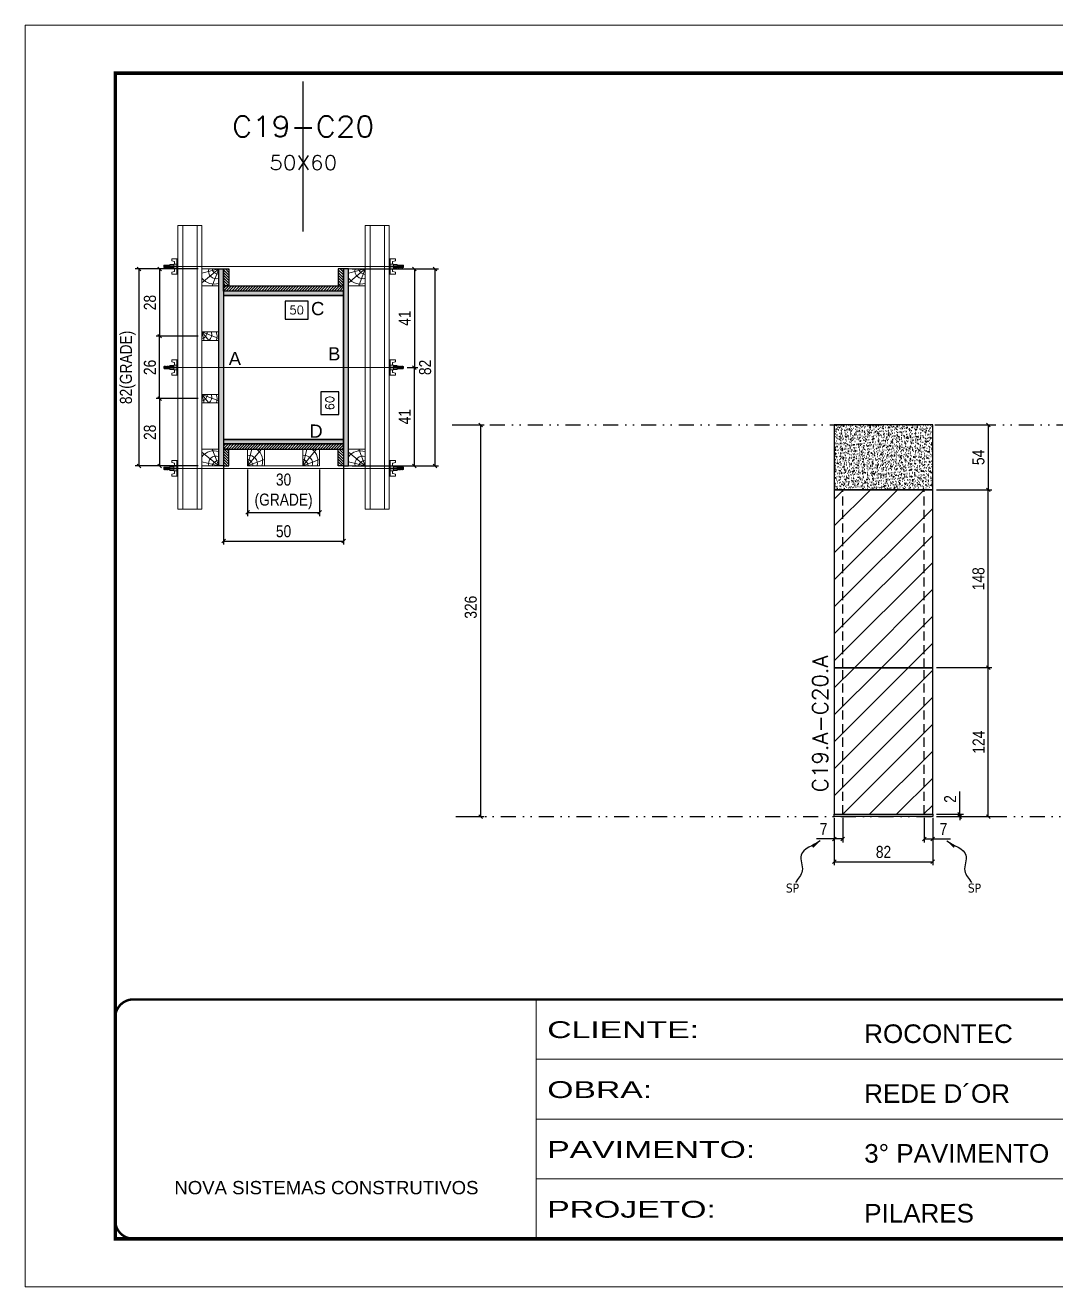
# Model space of a CAD drawing. Extents: x 2949 to 9203, y -16089 to 12527.
# Drawn here: x 2949 to 3807, y -1158 to -108 of the extents above; entities that cross this region are included whole.
import ezdxf
from ezdxf.enums import TextEntityAlignment as Align

# ---------------------------------------------------------------- set-up
doc = ezdxf.new("R2010")
doc.units = 0
for name, pattern in [('CONTINUO', [0]), ('DASHED', [0.75, 0.5, -0.25]), ('DIVIDE2', [0.625, 0.25, -0.125, 0, -0.125, 0, -0.125]), ('HIDDEN', [0.375, 0.25, -0.125])]:
    doc.linetypes.add(name, pattern=pattern)
for name, color, linetype in [('CHAPA', 1, 'Continuous'), ('COTA', 241, 'Continuous'), ('cotas', 4, 'Continuous'), ('MEIO_PONT', 93, 'Continuous'), ('Nível', 160, 'Continuous'), ('Painéis', 200, 'Continuous'), ('SARRAFO', 251, 'Continuous'), ('Sarrafo de Pressão', 42, 'HIDDEN'), ('texto', 7, 'Continuous'), ('Texto de Titulo', 7, 'Continuous'), ('Texto Qtd Sarr', 242, 'Continuous'), ('TEXTO_GERAL', 7, 'Continuous')]:
    doc.layers.add(name, color=color, linetype=linetype)
for name, color, linetype, lineweight in [('Folhas', 255, 'Continuous', 9), ('Hachura', 251, 'Continuous', 9), ('Madeira', 126, 'Continuous', 18), ('Perfil Metálico', 224, 'Continuous', 18), ('SARRAFO DE PRESSAO', 251, 'DASHED', 9), ('Texto Seção', 7, 'Continuous', 15)]:
    doc.layers.add(name, color=color, linetype=linetype, lineweight=lineweight)
doc.styles.add('ARIAL', font='arial.ttf')
doc.styles.add('COTA TECNICA', font='techl___.ttf', dxfattribs={"height": 10})
doc.styles.add('COTA TECNICA 2X', font='techl___.ttf', dxfattribs={"height": 10})
doc.styles.add('COTA TECNICA-50', font='techl___.ttf', dxfattribs={"height": 10})
doc.styles.add('REGUA-120', font='ROMANS.shx', dxfattribs={"height": 15})
doc.styles.add('ROMANS', font='romans.shx')
doc.styles.get("Standard").update_dxf_attribs({"font": 'arial.ttf'})
doc.styles.add('Tecnologia', font='')
doc.styles.get('Tecnologia').set_extended_font_data('Forgotten Futurist')
doc.dimstyles.new('COTA PAINEL-50', dxfattribs={"dimtxt": 10, "dimasz": 3, "dimexe": 3, "dimexo": 3, "dimgap": 3, "dimtad": 1, "dimdec": 1, "dimzin": 12, "dimdsep": 46, "dimtxsty": 'COTA TECNICA-50', "dimblk1": 'OBLIQUE', "dimblk2": 'OBLIQUE', "dimsah": 1, "dimcen": 0.9, "dimclrd": 4, "dimclre": 4, "dimclrt": 240, "dimadec": 1, "dimazin": 3, "dimtfac": 1, "dimtdec": 1, "dimtmove": 0, "dimatfit": 3, "dimfxl": 1, "dimtolj": 1, "dimtzin": 12, "dimarcsym": 0})
doc.dimstyles.new('PAINEL', dxfattribs={"dimtxt": 10, "dimasz": 3, "dimexe": 3, "dimexo": 3, "dimgap": 3, "dimtad": 1, "dimdec": 1, "dimzin": 12, "dimdsep": 46, "dimtxsty": 'COTA TECNICA', "dimblk1": 'OBLIQUE', "dimblk2": 'OBLIQUE', "dimsah": 1, "dimcen": 0.9, "dimclrd": 4, "dimclre": 4, "dimclrt": 240, "dimadec": 1, "dimazin": 3, "dimtfac": 1, "dimtdec": 1, "dimtmove": 0, "dimatfit": 3, "dimfxl": 1, "dimtolj": 1, "dimtzin": 12, "dimarcsym": 0})
doc.dimstyles.new('SECAO PILAR', dxfattribs={"dimtxt": 10, "dimasz": 3, "dimexe": 3, "dimexo": 3, "dimgap": 3, "dimtad": 1, "dimdec": 1, "dimlfac": 0.5, "dimzin": 12, "dimdsep": 46, "dimtxsty": 'COTA TECNICA 2X', "dimblk1": 'OBLIQUE', "dimblk2": 'OBLIQUE', "dimsah": 1, "dimcen": 0.9, "dimclrd": 256, "dimclre": 256, "dimclrt": 256, "dimadec": 1, "dimazin": 3, "dimtfac": 1, "dimtdec": 1, "dimtmove": 0, "dimatfit": 3, "dimfxl": 1, "dimtolj": 1, "dimtzin": 12, "dimarcsym": 0})
doc.dimstyles.new('SECÇÃO 2', dxfattribs={"dimtxt": 7, "dimasz": 6, "dimexe": 0.18, "dimexo": 2, "dimgap": -4, "dimtad": 3, "dimdec": 1, "dimlfac": 0.5, "dimzin": 12, "dimdsep": 46, "dimtxsty": 'ROMANS', "dimblk": 'ARCHTICK', "dimcen": 0.09, "dimse1": 1, "dimse2": 1, "dimsd1": 1, "dimsd2": 1, "dimclrd": 180, "dimclre": 5, "dimclrt": 1, "dimadec": 0, "dimazin": 3, "dimtfac": 1, "dimtdec": 1, "dimtofl": 0, "dimtmove": 0, "dimatfit": 3, "dimldrblk": 'ARCHTICK', "dimfxl": 1, "dimtolj": 1, "dimtzin": 0, "dimarcsym": 0})
doc.dimstyles.get("Standard").update_dxf_attribs({"dimtxt": 0.18, "dimasz": 0.18, "dimexe": 0.18, "dimexo": 0.0625, "dimgap": 0.09, "dimtad": 0, "dimtih": 1, "dimtoh": 1, "dimdec": 4, "dimzin": 0, "dimdsep": 46, "dimtxsty": 'Standard', "dimcen": 0.09, "dimadec": 0, "dimazin": 0, "dimtfac": 1, "dimtdec": 4, "dimtofl": 0, "dimtmove": 0, "dimatfit": 3, "dimfxl": 1, "dimtolj": 1, "dimtzin": 0, "dimarcsym": 0})
pattern_1 = [(45, (71.937, 3445.725), (-11.22532, 11.22532), [])]

# ---------------------------------------------------------------- blocks, each defined once
blk = doc.blocks.new('9999999999')
at = {"color": 30, "linetype": 'CONTINUO'}
for p, q in [((98564.6, 34230.2), (98564.6, 34429.4)), ((98564.6, 34379.6), (99584, 34379.6)), ((98564.6, 34329.8), (99488, 34329.8)), ((98564.6, 34280), (99488, 34280))]:
    blk.add_line(p, q, dxfattribs=at)
at = {"color": 30, "linetype": 'CONTINUO', "const_width": 2}
blk.add_lwpolyline([(99584, 34230.2), (99584, 34414.4, 0.414214), (99569, 34429.4), (98229, 34429.4, 0.414214), (98214, 34414.4), (98214, 34245.2, 0.414214), (98229, 34230.2), (99584, 34230.2)], format="xyb", dxfattribs=at)
at = {"layer": 'Folhas'}
blk.add_lwpolyline([(98139, 34190.2), (99624, 34190.2), (99624, 35240.2), (98139, 35240.2)], close=True, dxfattribs=at)
at = {"layer": 'Folhas', "color": 30, "const_width": 3}
blk.add_lwpolyline([(98214, 34230.2), (99584, 34230.2), (99584, 35200.2), (98214, 35200.2)], close=True, dxfattribs=at)
at = {"color": 7, "linetype": 'Continuous', "ltscale": 5, "style": 'ARIAL'}
for s, height, p in [('ROCONTEC', 15.48, (98837.7, 34393.1)), ('REDE D´OR', 15.48, (98837.7, 34343.3)), ('3° PAVIMENTO', 15.483, (98837.7, 34293.5)), ('NOVA SISTEMAS CONSTRUTIVOS', 11.059, (98263.2, 34267.2)), ('PILARES', 15.48, (98837.7, 34243.7))]:
    blk.add_text(s, height=height, dxfattribs=at).set_placement(p)
at = {"layer": 'Folhas', "color": 7, "style": 'Tecnologia', "width": 1.5}
for s, p in [('CLIENTE:', (98573.7, 34397.2)), ('OBRA:', (98573.7, 34347.3)), ('PAVIMENTO:', (98573.7, 34297.5)), ('PROJETO:', (98573.7, 34247.7))]:
    blk.add_text(s, height=14, dxfattribs=at).set_placement(p)
blk = doc.blocks.new('*D2704')
at = {"layer": 'COTA', "color": 180, "lineweight": -2, "transparency": 16777216}
for p, q in [((3210.2, -412.6), (3195.2, -412.6)), ((3195.2, -412.6), (3195.2, -431.6)), ((3210.2, -431.6), (3210.2, -412.6)), ((3195.2, -431.6), (3210.2, -431.6))]:
    blk.add_line(p, q, dxfattribs=at)
at = {"layer": 'Defpoints', "color": 0, "transparency": 16777216}
for p in [(3114.2, -332.4), (3114.2, -452.4), (3214.2, -452.4)]:
    blk.add_point(p, dxfattribs=at)
at = {"layer": 'COTA', "color": 1, "transparency": 16777216, "insert": (3202.7, -422.1), "char_height": 7, "attachment_point": 5, "rotation": 90, "style": 'ROMANS'}
blk.add_mtext('\\A1;60', dxfattribs=at)
blk = doc.blocks.new('_ArchTick')
at = {"color": 0, "linetype": 'ByBlock', "const_width": 0.15}
blk.add_lwpolyline([(-0.5, -0.5), (0.5, 0.5)], dxfattribs=at)
blk = doc.blocks.new('_Oblique')
at = {"color": 0, "linetype": 'ByBlock', "lineweight": -2}
blk.add_line((-0.5, -0.5), (0.5, 0.5), dxfattribs=at)
blk = doc.blocks.new('*D2705')
at = {"layer": 'COTA', "lineweight": -2, "transparency": 16777216}
for p, q in [((3221.2, -310.4), (3293.2, -310.4)), ((3290.2, -310.4), (3290.2, -474.4)), ((3221.2, -474.4), (3293.2, -474.4))]:
    blk.add_line(p, q, dxfattribs=at)
at = {"layer": 'Defpoints', "color": 0, "transparency": 16777216}
for p in [(3218.2, -310.4), (3218.2, -474.4), (3290.2, -474.4)]:
    blk.add_point(p, dxfattribs=at)
at = {"layer": 'COTA', "lineweight": -2, "transparency": 16777216, "xscale": 3, "yscale": 3, "zscale": 3}
for p, rotation in [((3290.2, -310.4), 90), ((3290.2, -474.4), 270)]:
    blk.add_blockref('_Oblique', p, dxfattribs=dict(at, rotation=rotation))
at = {"layer": 'COTA', "transparency": 16777216, "insert": (3282.1, -392.4), "char_height": 10, "attachment_point": 5, "rotation": 90, "style": 'COTA TECNICA 2X'}
blk.add_mtext('\\A1;82', dxfattribs=at)
blk = doc.blocks.new('*D2706')
at = {"layer": 'COTA', "lineweight": -2, "transparency": 16777216}
for p, q in [((3255.2, -310.4), (3276.1, -310.4)), ((3273.1, -310.4), (3273.1, -392.5)), ((3267, -392.5), (3276.1, -392.5))]:
    blk.add_line(p, q, dxfattribs=at)
at = {"layer": 'Defpoints', "color": 0, "transparency": 16777216}
for p in [(3252.2, -310.4), (3264, -392.5), (3273.1, -392.5)]:
    blk.add_point(p, dxfattribs=at)
at = {"layer": 'COTA', "lineweight": -2, "transparency": 16777216, "xscale": 3, "yscale": 3, "zscale": 3}
for p, rotation in [((3273.1, -310.4), 90), ((3273.1, -392.5), 270)]:
    blk.add_blockref('_Oblique', p, dxfattribs=dict(at, rotation=rotation))
at = {"layer": 'COTA', "transparency": 16777216, "insert": (3265, -351.4), "char_height": 10, "attachment_point": 5, "rotation": 90, "style": 'COTA TECNICA 2X'}
blk.add_mtext('\\A1;41', dxfattribs=at)
blk = doc.blocks.new('*D2707')
at = {"layer": 'COTA', "lineweight": -2, "transparency": 16777216}
for p, q in [((3267, -392.5), (3276.1, -392.5)), ((3273.1, -474.4), (3273.1, -392.5)), ((3255.2, -474.4), (3276.1, -474.4))]:
    blk.add_line(p, q, dxfattribs=at)
at = {"layer": 'Defpoints', "color": 0, "transparency": 16777216}
for p in [(3264, -392.5), (3273.1, -392.5), (3252.2, -474.4)]:
    blk.add_point(p, dxfattribs=at)
at = {"layer": 'COTA', "lineweight": -2, "transparency": 16777216, "xscale": 3, "yscale": 3, "zscale": 3}
for p, rotation in [((3273.1, -392.5), 90), ((3273.1, -474.4), 270)]:
    blk.add_blockref('_Oblique', p, dxfattribs=dict(at, rotation=rotation))
at = {"layer": 'COTA', "transparency": 16777216, "insert": (3265, -433.4), "char_height": 10, "attachment_point": 5, "rotation": 90, "style": 'COTA TECNICA 2X'}
blk.add_mtext('\\A1;41', dxfattribs=at)
blk = doc.blocks.new('*D2708')
at = {"layer": 'COTA', "color": 180, "lineweight": -2, "transparency": 16777216}
for p, q in [((3184.8, -337.2), (3165.5, -337.2)), ((3165.5, -337.2), (3165.5, -352.2)), ((3184.8, -352.2), (3184.8, -337.2)), ((3165.5, -352.2), (3184.8, -352.2))]:
    blk.add_line(p, q, dxfattribs=at)
at = {"layer": 'Defpoints', "color": 0, "transparency": 16777216}
for p in [(3114.2, -332.4), (3214.2, -332.4), (3214.2, -356.2)]:
    blk.add_point(p, dxfattribs=at)
at = {"layer": 'COTA', "color": 1, "transparency": 16777216, "insert": (3175.1, -344.7), "char_height": 7, "attachment_point": 5, "style": 'ROMANS'}
blk.add_mtext('\\A1;50', dxfattribs=at)
blk = doc.blocks.new('titulo1')
at = {"layer": 'Defpoints', "color": 252, "linetype": 'HIDDEN', "ltscale": 2}
blk.add_line((0, 0), (0, 125), dxfattribs=at)
at = {"layer": 'Defpoints', "style": 'ROMANS', "oblique": 15}
blk.add_attdef('FOLHA', text='', height=10, dxfattribs=at).set_placement((0, 15.6), align=Align.MIDDLE_CENTER)
at = {"layer": 'Texto Qtd Sarr', "color": 3, "style": 'ROMANS', "oblique": 15}
for tag, height, p in [('TITULO', 17, (0, 71.4)), ('SEÇÃO', 12, (0, 41.5))]:
    blk.add_attdef(tag, text='', height=height, dxfattribs=at).set_placement(p, align=Align.MIDDLE_CENTER)
blk = doc.blocks.new('PONTALETE')
at = {"layer": 'Madeira'}
for q in [(2.71, 7), (7, 5.76), (7, 1.74)]:
    blk.add_line((0, 0), q, dxfattribs=at)
blk.add_lwpolyline([(0, 0), (7, 0), (7, 7), (0, 7)], close=True, dxfattribs=at)
for centre, radius, start, end in [((2.04, 0.06), 6.23, 37.2818, 109.0913), ((1.09, 0.9), 3.19, 343.603, 109.9847), ((-0.21, -0.78), 3.09, 14.6322, 86.0383)]:
    blk.add_arc(centre, radius, start, end, dxfattribs=at)
blk = doc.blocks.new('*D2709')
at = {"layer": 'COTA', "lineweight": -2, "transparency": 16777216}
for p, q in [((3093.2, -310.4), (3040.7, -310.4)), ((3043.7, -310.4), (3043.7, -474.4)), ((3093.2, -474.4), (3040.7, -474.4))]:
    blk.add_line(p, q, dxfattribs=at)
at = {"layer": 'Defpoints', "color": 0, "transparency": 16777216}
for p in [(3096.2, -310.4), (3043.7, -474.4), (3096.2, -474.4)]:
    blk.add_point(p, dxfattribs=at)
at = {"layer": 'COTA', "lineweight": -2, "transparency": 16777216, "xscale": 3, "yscale": 3, "zscale": 3}
for p, rotation in [((3043.7, -310.4), 90), ((3043.7, -474.4), 270)]:
    blk.add_blockref('_Oblique', p, dxfattribs=dict(at, rotation=rotation))
at = {"layer": 'COTA', "transparency": 16777216, "insert": (3034.4, -392.4), "char_height": 10, "attachment_point": 5, "rotation": 90, "style": 'COTA TECNICA 2X'}
blk.add_mtext('\\A1;82(GRADE)', dxfattribs=at)
blk = doc.blocks.new('*D2710')
at = {"layer": 'COTA', "lineweight": -2, "transparency": 16777216}
for p, q in [((3093.2, -418.4), (3058, -418.4)), ((3061, -418.4), (3061, -474.4)), ((3093.2, -474.4), (3058, -474.4))]:
    blk.add_line(p, q, dxfattribs=at)
at = {"layer": 'Defpoints', "color": 0, "transparency": 16777216}
for p in [(3096.2, -418.4), (3061, -474.4), (3096.2, -474.4)]:
    blk.add_point(p, dxfattribs=at)
at = {"layer": 'COTA', "lineweight": -2, "transparency": 16777216, "xscale": 3, "yscale": 3, "zscale": 3}
for p, rotation in [((3061, -418.4), 90), ((3061, -474.4), 270)]:
    blk.add_blockref('_Oblique', p, dxfattribs=dict(at, rotation=rotation))
at = {"layer": 'COTA', "transparency": 16777216, "insert": (3052.9, -446.4), "char_height": 10, "attachment_point": 5, "rotation": 90, "style": 'COTA TECNICA 2X'}
blk.add_mtext('\\A1;28', dxfattribs=at)
blk = doc.blocks.new('MEIO PONTALETE')
at = {"layer": 'Madeira'}
for q in [(2.71, 7), (3.5, 2.88), (3.5, 0.87)]:
    blk.add_line((0, 0), q, dxfattribs=at)
blk.add_lwpolyline([(0, 0), (3.5, 0), (3.5, 7), (0, 7)], close=True, dxfattribs=at)
for centre, radius, start, end in [((2.04, 0.06), 6.23, 76.4499, 109.0913), ((1.09, 0.9), 3.19, 40.9063, 109.9847), ((-0.21, -0.78), 3.09, 14.6322, 86.0383)]:
    blk.add_arc(centre, radius, start, end, dxfattribs=at)
blk = doc.blocks.new('C')
at = {"layer": 'Hachura', "color": 0}
for p, q in [((0, 3.22), (0, -3.22)), ((0.45, 3.22), (0, 3.22)), ((0.46, 3.16), (0, 3.16)), ((0.46, 3.05), (0, 3.05)), ((0.46, 2.88), (0, 2.88)), ((0, 2.75), (0, -1.16)), ((0.46, 2.65), (0, 2.65)), ((0.46, 2.23), (0, 2.23)), ((0.46, 1.51), (0, 1.51)), ((0.39, 0.49), (0.17, 0.49)), ((0.45, -3.23), (0.45, 3.22)), ((0.45, 3.22), (2.58, 3.22)), ((1.74, 0.97), (0.45, 0.97)), ((1.45, 0.1), (0.45, 0.1)), ((1.35, 1.94), (1.35, 0.96)), ((2.58, 2.39), (1.47, 2.09)), ((1.74, -0.97), (1.74, 0.97)), ((1.74, 0.97), (1.74, 0.84)), ((1.74, 0.97), (1.74, 0.84)), ((1.74, 0.84), (3.35, 0.84)), ((3.35, 0.45), (1.74, 0.45)), ((2.58, 3.22), (2.58, 2.39)), ((3.32, 0.84), (3.32, -0.84)), ((3.35, 0.84), (3.35, -0.84)), ((3.68, 0.45), (3.35, 0.45)), ((3.84, -0.52), (3.35, 0.45)), ((3.35, 0.06), (3.67, -0.57)), ((3.68, 0.45), (4.16, -0.52)), ((3.72, 0.5), (4.25, -0.57)), ((4.37, -0.55), (3.83, 0.53)), ((4.15, 0.45), (3.93, 0.45)), ((4.42, -0.52), (3.93, 0.45)), ((4.15, 0.45), (4.26, 0.45)), ((4.26, 0.45), (4.74, -0.52)), ((4.3, 0.5), (4.83, -0.57)), ((4.95, -0.55), (4.41, 0.53)), ((4.51, 0.45), (4.84, 0.45)), ((5, -0.52), (4.51, 0.45)), ((4.84, 0.45), (5.32, -0.52)), ((4.88, 0.5), (5.41, -0.57)), ((5.53, -0.55), (4.99, 0.53)), ((5.58, -0.52), (5.09, 0.45)), ((5.42, 0.45), (5.09, 0.45)), ((5.58, -0.52), (5.09, 0.45)), ((5.42, 0.45), (5.74, -0.19)), ((5.46, 0.5), (5.74, -0.07)), ((5.74, 0.19), (5.57, 0.53)), ((5.74, 0.32), (5.68, 0.45)), ((5.68, 0.45), (5.74, 0.45)), ((5.74, 0.45), (5.9, 0.29)), ((5.74, 0.45), (5.74, -0.52)), ((5.9, -0.36), (5.9, 0.29)), ((0.45, 0), (0, 0)), ((0.46, -1.52), (0, -1.52)), ((0.46, -2.23), (0, -2.23)), ((0.46, -2.65), (0, -2.65)), ((0.46, -2.88), (0, -2.88)), ((0.46, -3.05), (0, -3.05)), ((0.46, -3.16), (0, -3.16)), ((0, -3.22), (2.57, -3.22)), ((0.08, -0.48), (0.29, -0.48)), ((0.29, -0.48), (0.4, -0.48)), ((0.45, 0), (0.45, -0.97)), ((0.45, -0.16), (1.45, -0.16)), ((0.45, -0.65), (0.45, -0.32)), ((0.45, -3.23), (0.45, -0.65)), ((0.45, -0.97), (1.74, -0.97)), ((1.35, -1.94), (1.35, -0.97)), ((2.58, -2.39), (1.47, -2.1)), ((3.35, -0.32), (1.74, -0.32)), ((3.35, -0.84), (1.74, -0.84)), ((2.58, -3.23), (2.58, -2.39)), ((3.35, -0.07), (3.58, -0.52)), ((3.35, -0.52), (3.58, -0.52)), ((3.84, -0.52), (4.16, -0.52)), ((4.42, -0.52), (4.74, -0.52)), ((4.63, -0.52), (4.74, -0.52)), ((5, -0.52), (5.32, -0.52)), ((5.58, -0.52), (5.74, -0.52)), ((5.74, -0.52), (5.9, -0.36)), ((5.74, -0.52), (5.74, -0.52))]:
    blk.add_line(p, q, dxfattribs=at)
for centre, radius, start, end in [((1.52, 1.94), 0.161, 104.7436, 180), ((1.44, -0.03), 0.129, 272.695, 87.305), ((3.81, 0.39), 0.143, 25.5688, 154.4312), ((4.39, 0.39), 0.143, 25.5688, 154.4312), ((4.97, 0.39), 0.143, 25.5688, 154.4312), ((5.55, 0.39), 0.143, 25.5688, 154.4312), ((0.17, -0.37), 0.174, 221.744, 317.8592), ((1.52, -1.94), 0.161, 180, 255.2564), ((3.71, -0.4), 0.174, 222.1408, 318.256), ((4.29, -0.4), 0.174, 222.1408, 318.256), ((4.87, -0.4), 0.174, 222.1408, 318.256), ((5.45, -0.4), 0.174, 222.1408, 318.256), ((5.61, -0.4), 0.174, 317.8592, 318.256)]:
    blk.add_arc(centre, radius, start, end, dxfattribs=at)
blk = doc.blocks.new('*D2711')
at = {"layer": 'COTA', "lineweight": -2, "transparency": 16777216}
for p, q in [((3093.2, -310.4), (3058, -310.4)), ((3061, -310.4), (3061, -366.4)), ((3093.2, -366.4), (3058, -366.4))]:
    blk.add_line(p, q, dxfattribs=at)
at = {"layer": 'Defpoints', "color": 0, "transparency": 16777216}
for p in [(3096.2, -310.4), (3061, -366.4), (3096.2, -366.4)]:
    blk.add_point(p, dxfattribs=at)
at = {"layer": 'COTA', "lineweight": -2, "transparency": 16777216, "xscale": 3, "yscale": 3, "zscale": 3}
for p, rotation in [((3061, -310.4), 90), ((3061, -366.4), 270)]:
    blk.add_blockref('_Oblique', p, dxfattribs=dict(at, rotation=rotation))
at = {"layer": 'COTA', "transparency": 16777216, "insert": (3052.9, -338.4), "char_height": 10, "attachment_point": 5, "rotation": 90, "style": 'COTA TECNICA 2X'}
blk.add_mtext('\\A1;28', dxfattribs=at)
blk = doc.blocks.new('*D2730')
at = {"layer": 'cotas', "color": 4, "linetype": 'ByBlock', "lineweight": -2, "transparency": 16777216}
for p, q in [((3307.6, -440.3), (3331.3, -440.3)), ((3328.3, -440.3), (3328.3, -766.3)), ((3307.6, -766.3), (3331.3, -766.3))]:
    blk.add_line(p, q, dxfattribs=at)
at = {"layer": 'Defpoints', "color": 0, "linetype": 'ByBlock', "transparency": 16777216}
for p in [(3304.6, -440.3), (3304.6, -766.3), (3328.3, -766.3)]:
    blk.add_point(p, dxfattribs=at)
at = {"layer": 'cotas', "color": 4, "linetype": 'ByBlock', "lineweight": -2, "transparency": 16777216, "xscale": 3, "yscale": 3, "zscale": 3}
for p, rotation in [((3328.3, -440.3), 90), ((3328.3, -766.3), 270)]:
    blk.add_blockref('_Oblique', p, dxfattribs=dict(at, rotation=rotation))
at = {"layer": 'cotas', "color": 240, "linetype": 'ByBlock', "transparency": 16777216, "insert": (3320.1, -592), "char_height": 10, "attachment_point": 5, "rotation": 90, "style": 'COTA TECNICA'}
blk.add_mtext('\\A1;326', dxfattribs=at)
blk = doc.blocks.new('*D2712')
at = {"layer": 'COTA', "color": 4, "lineweight": -2, "transparency": 16777216}
for p, q in [((3622.8, -767.3), (3622.8, -806.8)), ((3704.8, -767.3), (3704.8, -806.8)), ((3622.8, -803.8), (3704.8, -803.8))]:
    blk.add_line(p, q, dxfattribs=at)
at = {"layer": 'Defpoints', "color": 0, "transparency": 16777216}
for p in [(3622.8, -764.3), (3704.8, -764.3), (3704.8, -803.8)]:
    blk.add_point(p, dxfattribs=at)
at = {"layer": 'COTA', "color": 4, "lineweight": -2, "transparency": 16777216, "xscale": 3, "yscale": 3, "zscale": 3, "rotation": 180}
blk.add_blockref('_Oblique', (3622.8, -803.8), dxfattribs=at)
at = {"layer": 'COTA', "color": 4, "lineweight": -2, "transparency": 16777216, "xscale": 3, "yscale": 3, "zscale": 3}
blk.add_blockref('_Oblique', (3704.8, -803.8), dxfattribs=at)
at = {"layer": 'COTA', "color": 240, "transparency": 16777216, "insert": (3663.8, -795.7), "char_height": 10, "attachment_point": 5, "style": 'COTA TECNICA'}
blk.add_mtext('\\A1;82', dxfattribs=at)
blk = doc.blocks.new('*D2713')
at = {"layer": 'COTA', "color": 4, "lineweight": -2, "transparency": 16777216}
for p, q in [((3707.8, -642.3), (3754, -642.3)), ((3751, -766.3), (3751, -642.3)), ((3707.8, -766.3), (3754, -766.3))]:
    blk.add_line(p, q, dxfattribs=at)
at = {"layer": 'Defpoints', "color": 0, "transparency": 16777216}
for p in [(3704.8, -642.3), (3751, -642.3), (3704.8, -766.3)]:
    blk.add_point(p, dxfattribs=at)
at = {"layer": 'COTA', "color": 4, "lineweight": -2, "transparency": 16777216, "xscale": 3, "yscale": 3, "zscale": 3}
for p, rotation in [((3751, -642.3), 90), ((3751, -766.3), 270)]:
    blk.add_blockref('_Oblique', p, dxfattribs=dict(at, rotation=rotation))
at = {"layer": 'COTA', "color": 240, "transparency": 16777216, "insert": (3743, -704.3), "char_height": 10, "attachment_point": 5, "rotation": 90, "style": 'COTA TECNICA-50'}
blk.add_mtext('\\A1;124', dxfattribs=at)
blk = doc.blocks.new('*D2714')
at = {"layer": 'COTA', "color": 4, "lineweight": -2, "transparency": 16777216}
for p, q in [((3727.3, -764.3), (3727.3, -745.5)), ((3707.8, -764.3), (3730.3, -764.3)), ((3707.8, -766.3), (3730.3, -766.3)), ((3727.3, -766.3), (3727.3, -764.3)), ((3727.3, -766.3), (3727.3, -769.3))]:
    blk.add_line(p, q, dxfattribs=at)
at = {"layer": 'Defpoints', "color": 0, "transparency": 16777216}
for p in [(3704.8, -764.3), (3704.8, -766.3), (3727.3, -766.3)]:
    blk.add_point(p, dxfattribs=at)
at = {"layer": 'COTA', "color": 4, "lineweight": -2, "transparency": 16777216, "xscale": 3, "yscale": 3, "zscale": 3}
for p, rotation in [((3727.3, -764.3), 270), ((3727.3, -766.3), 90)]:
    blk.add_blockref('_Oblique', p, dxfattribs=dict(at, rotation=rotation))
at = {"layer": 'COTA', "color": 240, "transparency": 16777216, "insert": (3719.3, -751.6), "char_height": 10, "attachment_point": 5, "rotation": 90, "style": 'COTA TECNICA-50'}
blk.add_mtext('\\A1;2', dxfattribs=at)
blk = doc.blocks.new('*D2715')
at = {"layer": 'COTA', "color": 4, "linetype": 'ByBlock', "lineweight": -2, "transparency": 16777216}
for p, q in [((3707.8, -494.3), (3754, -494.3)), ((3751, -642.3), (3751, -494.3)), ((3707.8, -642.3), (3754, -642.3))]:
    blk.add_line(p, q, dxfattribs=at)
at = {"layer": 'Defpoints', "color": 0, "linetype": 'ByBlock', "transparency": 16777216}
for p in [(3704.8, -494.3), (3751, -494.3), (3704.8, -642.3)]:
    blk.add_point(p, dxfattribs=at)
at = {"layer": 'COTA', "color": 4, "linetype": 'ByBlock', "lineweight": -2, "transparency": 16777216, "xscale": 3, "yscale": 3, "zscale": 3}
for p, rotation in [((3751, -494.3), 90), ((3751, -642.3), 270)]:
    blk.add_blockref('_Oblique', p, dxfattribs=dict(at, rotation=rotation))
at = {"layer": 'COTA', "color": 240, "linetype": 'ByBlock', "transparency": 16777216, "insert": (3742.9, -568.3), "char_height": 10, "attachment_point": 5, "rotation": 90, "style": 'COTA TECNICA'}
blk.add_mtext('\\A1;148', dxfattribs=at)
blk = doc.blocks.new('*D2716')
at = {"layer": 'COTA', "color": 4, "linetype": 'ByBlock', "lineweight": -2, "transparency": 16777216}
for p, q in [((3707.8, -440.3), (3754, -440.3)), ((3751, -440.3), (3751, -494.3)), ((3707.8, -494.3), (3754, -494.3))]:
    blk.add_line(p, q, dxfattribs=at)
at = {"layer": 'Defpoints', "color": 0, "linetype": 'ByBlock', "transparency": 16777216}
for p in [(3704.8, -440.3), (3704.8, -494.3), (3751, -494.3)]:
    blk.add_point(p, dxfattribs=at)
at = {"layer": 'COTA', "color": 4, "linetype": 'ByBlock', "lineweight": -2, "transparency": 16777216, "xscale": 3, "yscale": 3, "zscale": 3}
for p, rotation in [((3751, -440.3), 90), ((3751, -494.3), 270)]:
    blk.add_blockref('_Oblique', p, dxfattribs=dict(at, rotation=rotation))
at = {"layer": 'COTA', "color": 240, "linetype": 'ByBlock', "transparency": 16777216, "insert": (3742.9, -467.3), "char_height": 10, "attachment_point": 5, "rotation": 90, "style": 'COTA TECNICA'}
blk.add_mtext('\\A1;54', dxfattribs=at)
blk = doc.blocks.new('*D2724')
at = {"layer": 'COTA', "color": 4, "lineweight": -2, "transparency": 16777216}
for p, q in [((3622.8, -769.3), (3622.8, -787.8)), ((3629.8, -767.3), (3629.8, -787.8)), ((3622.8, -784.8), (3608.1, -784.8)), ((3629.8, -784.8), (3622.8, -784.8))]:
    blk.add_line(p, q, dxfattribs=at)
at = {"layer": 'Defpoints', "color": 0, "transparency": 16777216}
for p in [(3622.8, -766.3), (3629.8, -764.3), (3622.8, -784.8)]:
    blk.add_point(p, dxfattribs=at)
at = {"layer": 'COTA', "color": 4, "lineweight": -2, "transparency": 16777216, "xscale": 3, "yscale": 3, "zscale": 3, "rotation": 180}
blk.add_blockref('_Oblique', (3622.8, -784.8), dxfattribs=at)
at = {"layer": 'COTA', "color": 4, "lineweight": -2, "transparency": 16777216, "xscale": 3, "yscale": 3, "zscale": 3}
blk.add_blockref('_Oblique', (3629.8, -784.8), dxfattribs=at)
at = {"layer": 'COTA', "color": 240, "transparency": 16777216, "insert": (3613.9, -776.7), "char_height": 10, "attachment_point": 5, "style": 'COTA TECNICA-50'}
blk.add_mtext('\\A1;7', dxfattribs=at)
blk = doc.blocks.new('*D2725')
at = {"layer": 'COTA', "color": 4, "lineweight": -2, "transparency": 16777216}
for p, q in [((3697.8, -767.3), (3697.8, -787.8)), ((3704.8, -769.3), (3704.8, -787.8)), ((3697.8, -784.8), (3704.8, -784.8)), ((3704.8, -784.8), (3719.5, -784.8))]:
    blk.add_line(p, q, dxfattribs=at)
at = {"layer": 'Defpoints', "color": 0, "transparency": 16777216}
for p in [(3697.8, -764.3), (3704.8, -766.3), (3704.8, -784.8)]:
    blk.add_point(p, dxfattribs=at)
at = {"layer": 'COTA', "color": 4, "lineweight": -2, "transparency": 16777216, "xscale": 3, "yscale": 3, "zscale": 3, "rotation": 180}
blk.add_blockref('_Oblique', (3697.8, -784.8), dxfattribs=at)
at = {"layer": 'COTA', "color": 4, "lineweight": -2, "transparency": 16777216, "xscale": 3, "yscale": 3, "zscale": 3}
blk.add_blockref('_Oblique', (3704.8, -784.8), dxfattribs=at)
at = {"layer": 'COTA', "color": 240, "transparency": 16777216, "insert": (3713.7, -776.7), "char_height": 10, "attachment_point": 5, "style": 'COTA TECNICA-50'}
blk.add_mtext('\\A1;7', dxfattribs=at)
blk = doc.blocks.new('*D2728')
at = {"layer": 'COTA', "lineweight": -2, "transparency": 16777216}
for p, q in [((3114.2, -459), (3114.2, -539.9)), ((3214.2, -459), (3214.2, -539.9)), ((3114.2, -536.9), (3214.2, -536.9))]:
    blk.add_line(p, q, dxfattribs=at)
at = {"layer": 'Defpoints', "color": 0, "transparency": 16777216}
for p in [(3114.2, -456), (3214.2, -456), (3214.2, -536.9)]:
    blk.add_point(p, dxfattribs=at)
at = {"layer": 'COTA', "lineweight": -2, "transparency": 16777216, "xscale": 3, "yscale": 3, "zscale": 3, "rotation": 180}
blk.add_blockref('_Oblique', (3114.2, -536.9), dxfattribs=at)
at = {"layer": 'COTA', "lineweight": -2, "transparency": 16777216, "xscale": 3, "yscale": 3, "zscale": 3}
blk.add_blockref('_Oblique', (3214.2, -536.9), dxfattribs=at)
at = {"layer": 'COTA', "transparency": 16777216, "insert": (3164.2, -528.8), "char_height": 10, "attachment_point": 5, "style": 'COTA TECNICA 2X'}
blk.add_mtext('\\A1;50', dxfattribs=at)
blk = doc.blocks.new('*D2735')
at = {"layer": 'COTA', "lineweight": -2, "transparency": 16777216}
for p, q in [((3093.2, -366.4), (3058, -366.4)), ((3061, -418.4), (3061, -366.4)), ((3093.2, -418.4), (3058, -418.4))]:
    blk.add_line(p, q, dxfattribs=at)
at = {"layer": 'Defpoints', "color": 0, "transparency": 16777216}
for p in [(3061, -366.4), (3096.2, -366.4), (3096.2, -418.4)]:
    blk.add_point(p, dxfattribs=at)
at = {"layer": 'COTA', "lineweight": -2, "transparency": 16777216, "xscale": 3, "yscale": 3, "zscale": 3}
for p, rotation in [((3061, -366.4), 90), ((3061, -418.4), 270)]:
    blk.add_blockref('_Oblique', p, dxfattribs=dict(at, rotation=rotation))
at = {"layer": 'COTA', "transparency": 16777216, "insert": (3052.9, -392.4), "char_height": 10, "attachment_point": 5, "rotation": 90, "style": 'COTA TECNICA 2X'}
blk.add_mtext('\\A1;26', dxfattribs=at)
blk = doc.blocks.new('*D2732')
at = {"layer": 'COTA', "lineweight": -2, "transparency": 16777216}
for p, q in [((3134.2, -477.4), (3134.2, -516.1)), ((3194.2, -477.4), (3194.2, -516.1)), ((3134.2, -513.1), (3194.2, -513.1))]:
    blk.add_line(p, q, dxfattribs=at)
at = {"layer": 'Defpoints', "color": 0, "transparency": 16777216}
for p in [(3134.2, -474.4), (3194.2, -474.4), (3194.2, -513.1)]:
    blk.add_point(p, dxfattribs=at)
at = {"layer": 'COTA', "lineweight": -2, "transparency": 16777216, "xscale": 3, "yscale": 3, "zscale": 3, "rotation": 180}
blk.add_blockref('_Oblique', (3134.2, -513.1), dxfattribs=at)
at = {"layer": 'COTA', "lineweight": -2, "transparency": 16777216, "xscale": 3, "yscale": 3, "zscale": 3}
blk.add_blockref('_Oblique', (3194.2, -513.1), dxfattribs=at)
at = {"layer": 'COTA', "transparency": 16777216, "insert": (3164.2, -495.6), "char_height": 10, "attachment_point": 5, "style": 'COTA TECNICA 2X'}
blk.add_mtext('\\A1;30\\P(GRADE)', dxfattribs=at)

msp = doc.modelspace()

# ---------------------------------------------------------------- hatches: boundary and pattern name
at = {"layer": 'COTA', "linetype": 'ByBlock'}
h = msp.add_hatch(dxfattribs=at)
h.set_pattern_fill('AR-CONC', color=256, scale=0.03)
h.set_pattern_definition([(50, (-125983.0394, -26160.196), (5.46554007, -0.47817257), [0.5715, -6.2865]), (355, (-125983.0394, -26160.196), (-1.05730264, 5.73170536), [0.4572, -5.02921753]), (100.4514447, (-125982.584, -26160.2357), (4.40823741, 5.25353256), [0.48570026, -5.34270734]), (46.1842, (-125983.0394, -26158.672), (8.13237123, -1.26126984), [0.85725, -9.42975]), (96.6355576, (-125982.362, -26158.777), (7.122124, 7.42278374), [0.7285507, -8.01406824]), (351.184151, (-125983.039, -26158.672), (7.122124, 7.42278374), [0.685799, -7.54379196]), (21, (-125982.2774, -26159.053), (4.54843174, -3.06795595), [0.5715, -6.2865]), (326, (-125982.2774, -26159.053), (1.85406085, 5.52563898), [0.4572, -5.0292]), (71.451445, (-125981.8983, -26159.3085), (6.40249258, 2.45768307), [0.48570026, -5.34269813]), (37.5, (-125983.0394, -26160.1958), (0.092658098, 2.536651166), [0, -4.96824, 0, -5.1054, 0, -5.04825]), (7.5, (-125983.0394, -26160.1958), (2.004589875, 3.005417245), [0, -2.91084, 0, -4.85394, 0, -1.92405]), (327.5, (-125984.7386, -26160.1958), (4.067717855, -0.17186232), [0, -1.905, 0, -5.9436, 0, -7.8867]), (317.5, (-125985.5006, -26160.196), (4.44387544, 0.76279473), [0, -2.4765, 0, -3.94716, 0, -5.6007])])
h.paths.add_polyline_path([(3622.79, -494.31), (3704.79, -494.31), (3704.79, -440.31), (3622.79, -440.31)])
at = {"layer": 'Hachura'}
h = msp.add_hatch(color=256, dxfattribs=at)
h.dxf.hatch_style = 1
h.paths.add_polyline_path([(3114.19, -474.41), (3110.19, -474.41), (3110.19, -310.41), (3114.19, -310.41)])
h = msp.add_hatch(color=256, dxfattribs=at)
h.dxf.hatch_style = 1
h.paths.add_polyline_path([(3114.19, -474.41), (3110.19, -474.41), (3110.19, -310.41), (3114.19, -310.41)])
h = msp.add_hatch(dxfattribs=at)
h.set_pattern_fill('ANSI31', color=256, scale=0.5, angle=90, style=0)
h.set_pattern_definition([(135, (-19777.219, 8813.5384), (-1.12253202, -1.12253202), [])])
h.paths.add_polyline_path([(3114.19, -324.41), (3118.59, -324.41), (3118.59, -310.41), (3114.19, -310.41)])
h = msp.add_hatch(dxfattribs=at)
h.set_pattern_fill('ANSI31', color=256, scale=0.5, angle=90, style=0)
h.set_pattern_definition([(135, (-19715.219, 8813.5384), (-1.12253202, -1.12253202), [])])
h.paths.add_polyline_path([(3214.19, -324.41), (3209.79, -324.41), (3209.79, -310.41), (3214.19, -310.41)])
h = msp.add_hatch(color=256, dxfattribs=at)
h.dxf.hatch_style = 1
h.paths.add_polyline_path([(3214.19, -474.41), (3218.19, -474.41), (3218.19, -310.41), (3214.19, -310.41)])
h = msp.add_hatch(color=256, dxfattribs=at)
h.dxf.hatch_style = 1
h.paths.add_polyline_path([(3214.19, -474.41), (3218.19, -474.41), (3218.19, -310.41), (3214.19, -310.41)])
h = msp.add_hatch(dxfattribs=at)
h.set_pattern_fill('ANSI31', color=256, scale=0.5, style=0)
h.set_pattern_definition([(45, (12288.141, 22600.5947), (-1.12253202, 1.12253202), [])])
h.paths.add_polyline_path([(3214.19, -328.81), (3214.19, -324.41), (3114.19, -324.41), (3114.19, -328.81)])
h = msp.add_hatch(color=256, dxfattribs=at)
h.dxf.hatch_style = 1
h.paths.add_polyline_path([(3114.19, -328.81), (3114.19, -332.41), (3214.19, -332.41), (3214.19, -328.81)])
h = msp.add_hatch(color=256, dxfattribs=at)
h.dxf.hatch_style = 1
h.paths.add_polyline_path([(3114.19, -328.81), (3114.19, -332.41), (3214.19, -332.41), (3214.19, -328.81)])
h = msp.add_hatch(color=256, dxfattribs=at)
h.dxf.hatch_style = 1
h.paths.add_polyline_path([(3114.19, -452.41), (3114.19, -456.01), (3214.19, -456.01), (3214.19, -452.41)])
h = msp.add_hatch(color=256, dxfattribs=at)
h.dxf.hatch_style = 1
h.paths.add_polyline_path([(3114.19, -452.41), (3114.19, -456.01), (3214.19, -456.01), (3214.19, -452.41)])
h = msp.add_hatch(dxfattribs=at)
h.set_pattern_fill('ANSI31', color=256, scale=0.5, style=0)
h.set_pattern_definition([(45, (12288.141, 22646.5947), (-1.12253202, 1.12253202), [])])
h.paths.add_polyline_path([(3214.19, -456.01), (3214.19, -460.41), (3114.19, -460.41), (3114.19, -456.01)])
h = msp.add_hatch(dxfattribs=at)
h.set_pattern_fill('ANSI31', color=256, scale=0.5, angle=90, style=0)
h.set_pattern_definition([(135, (-19777.219, 9028.5384), (-1.12253202, -1.12253202), [])])
h.paths.add_polyline_path([(3114.19, -460.41), (3118.59, -460.41), (3118.59, -474.41), (3114.19, -474.41)])
h = msp.add_hatch(dxfattribs=at)
h.set_pattern_fill('ANSI31', color=256, scale=0.5, angle=90, style=0)
h.set_pattern_definition([(135, (-19715.219, 9028.5384), (-1.12253202, -1.12253202), [])])
h.paths.add_polyline_path([(3214.19, -460.41), (3209.79, -460.41), (3209.79, -474.41), (3214.19, -474.41)])
at = {"layer": 'Hachura', "linetype": 'ByBlock'}
h = msp.add_hatch(dxfattribs=at)
h.set_pattern_fill('ANSI31', color=256, scale=5)
h.set_pattern_definition(pattern_1)
h.paths.add_polyline_path([(3704.79, -494.31), (3622.79, -494.31), (3622.79, -642.31), (3704.79, -642.31)])
h = msp.add_hatch(dxfattribs=at)
h.set_pattern_fill('ANSI31', color=256, scale=5)
h.set_pattern_definition(pattern_1)
h.paths.add_polyline_path([(3704.79, -642.31), (3622.79, -642.31), (3622.79, -764.31), (3704.79, -764.31)])

# ---------------------------------------------------------------- linework, layer by layer
at = {"layer": 'CHAPA'}
for points in [[(3114.19, -474.41), (3110.19, -474.41), (3110.19, -310.41), (3114.19, -310.41)], [(3114.19, -474.41), (3110.19, -474.41), (3110.19, -310.41), (3114.19, -310.41)], [(3214.19, -474.41), (3218.19, -474.41), (3218.19, -310.41), (3214.19, -310.41)], [(3214.19, -474.41), (3218.19, -474.41), (3218.19, -310.41), (3214.19, -310.41)], [(3114.19, -328.81), (3114.19, -332.41), (3214.19, -332.41), (3214.19, -328.81)], [(3114.19, -328.81), (3114.19, -332.41), (3214.19, -332.41), (3214.19, -328.81)], [(3114.19, -452.41), (3114.19, -456.01), (3214.19, -456.01), (3214.19, -452.41)], [(3114.19, -452.41), (3114.19, -456.01), (3214.19, -456.01), (3214.19, -452.41)]]:
    msp.add_lwpolyline(points, close=True, dxfattribs=at)
at = {"layer": 'COTA', "linetype": 'ByBlock'}
msp.add_lwpolyline([(3622.79, -494.31), (3704.79, -494.31), (3704.79, -440.31), (3622.79, -440.31)], close=True, dxfattribs=at)
at = {"layer": 'Hachura'}
for p, q in [((3065.39, -308.41), (3259.19, -308.4)), ((3065.39, -392.41), (3259.19, -392.42)), ((3065.39, -476.41), (3259.19, -476.42))]:
    msp.add_line(p, q, dxfattribs=at)
at = {"layer": 'Madeira'}
for points in [[(3110.19, -474.41), (3096.19, -474.41), (3096.19, -310.41), (3110.19, -310.41)], [(3218.19, -474.41), (3232.19, -474.41), (3232.19, -310.41), (3218.19, -310.41)], [(3134.19, -474.41), (3134.19, -460.41), (3194.19, -460.41), (3194.19, -474.41)]]:
    msp.add_lwpolyline(points, close=True, dxfattribs=at)
at = {"layer": 'Nível', "color": 4, "linetype": 'DIVIDE2', "ltscale": 50}
for p, q in [((3304.63, -440.31), (4380.53, -440.31)), ((3313.77, -766.31), (4380.53, -766.31))]:
    msp.add_line(p, q, dxfattribs=at)
at = {"layer": 'Painéis'}
msp.add_line((3704.79, -494.31), (3622.79, -494.31), dxfattribs=at)
for points in [[(3214.19, -332.41), (3114.19, -332.41), (3114.19, -452.41), (3214.19, -452.41)], [(3622.79, -642.31), (3704.79, -642.31), (3704.79, -494.31), (3622.79, -494.31)], [(3622.79, -764.31), (3704.79, -764.31), (3704.79, -642.31), (3622.79, -642.31)], [(3622.79, -764.31), (3704.79, -764.31), (3704.79, -766.31), (3622.79, -766.31)]]:
    msp.add_lwpolyline(points, close=True, dxfattribs=at)
at = {"layer": 'Perfil Metálico'}
for points in [[(3076.19, -510.41), (3096.19, -510.41), (3096.19, -274.41), (3076.19, -274.41)], [(3092.19, -274.41), (3080.19, -274.41), (3080.19, -510.41), (3092.19, -510.41)], [(3252.19, -510.41), (3232.19, -510.41), (3232.19, -274.41), (3252.19, -274.41)], [(3236.19, -274.41), (3248.19, -274.41), (3248.19, -510.41), (3236.19, -510.41)]]:
    msp.add_lwpolyline(points, close=True, dxfattribs=at)
at = {"layer": 'SARRAFO'}
for points in [[(3118.59, -310.41), (3118.59, -324.41), (3114.19, -324.41), (3114.19, -310.41)], [(3209.79, -310.41), (3209.79, -324.41), (3214.19, -324.41), (3214.19, -310.41)], [(3114.19, -324.41), (3214.19, -324.41), (3214.19, -328.81), (3114.19, -328.81)], [(3114.19, -460.41), (3214.19, -460.41), (3214.19, -456.01), (3114.19, -456.01)], [(3118.59, -474.41), (3118.59, -460.41), (3114.19, -460.41), (3114.19, -474.41)], [(3209.79, -474.41), (3209.79, -460.41), (3214.19, -460.41), (3214.19, -474.41)]]:
    msp.add_lwpolyline(points, close=True, dxfattribs=at)
at = {"layer": 'Sarrafo de Pressão', "ltscale": 30}
for p, q in [((3629.79, -642.31), (3629.79, -494.31)), ((3697.79, -642.31), (3697.79, -494.31)), ((3629.79, -764.31), (3629.79, -642.31)), ((3697.79, -764.31), (3697.79, -642.31))]:
    msp.add_line(p, q, dxfattribs=at)

# ---------------------------------------------------------------- block references
at = {"layer": 'Hachura', "linetype": 'Continuous', "yscale": 2, "zscale": 2, "rotation": 180}
for p, xscale in [((3076.19, -308.41), 2), ((3252.19, -308.41), -2)]:
    msp.add_blockref('C', p, dxfattribs=dict(at, xscale=xscale))
at = {"layer": 'Hachura', "linetype": 'Continuous', "yscale": 2, "zscale": 2}
for p, xscale in [((3076.19, -392.41), -2), ((3252.19, -392.41), 2), ((3076.19, -476.41), -2), ((3252.19, -476.41), 2)]:
    msp.add_blockref('C', p, dxfattribs=dict(at, xscale=xscale))
at = {"layer": 'MEIO_PONT'}
for name, p, xscale, yscale, zscale, rotation in [('PONTALETE', (3110.19, -310.41), 2, 2, 2, 180), ('PONTALETE', (3232.19, -310.41), 2, 2, 2, 180), ('MEIO PONTALETE', (3096.19, -362.91), 1.999999997962732, 1.999999997962732, 1.999999997962732, 270), ('MEIO PONTALETE', (3096.19, -414.91), 1.999999997962732, 1.999999997962732, 1.999999997962732, 270), ('PONTALETE', (3134.19, -474.41), -2, 2, 2, 270), ('PONTALETE', (3180.19, -474.41), -2, 2, 2, 270)]:
    msp.add_blockref(name, p, dxfattribs=dict(at, xscale=xscale, yscale=yscale, zscale=zscale, rotation=rotation))
at = {"layer": 'MEIO_PONT', "xscale": -2, "yscale": 2, "zscale": 2}
for p in [(3110.19, -474.41), (3232.19, -474.41)]:
    msp.add_blockref('PONTALETE', p, dxfattribs=at)
at = {"layer": 'SARRAFO DE PRESSAO', "color": 6, "linetype": 'ByBlock'}
msp.add_blockref('9999999999', (-95189.94, -35347.8), dxfattribs=at)
at = {"layer": 'Texto Seção'}
ref = msp.add_blockref('titulo1', (3180.58, -279.39), dxfattribs=at)
ref.add_attrib('TITULO', 'C19-C20', dxfattribs={"layer": 'Texto de Titulo', "color": 7, "height": 17, "style": 'ROMANS', "width": 1.1}).set_placement((3180.58, -191.89), align=Align.MIDDLE_CENTER)
ref.add_attrib('SEÇÃO', '50X60', dxfattribs={"layer": 'Texto de Titulo', "color": 7, "height": 12, "style": 'ROMANS', "width": 1.1}).set_placement((3180.58, -221.89), align=Align.MIDDLE_CENTER)

# ---------------------------------------------------------------- texts
at = {"layer": 'texto', "color": 0, "char_height": 7.5, "attachment_point": 5}
for insert in [(3588.01, -825.8), (3739.57, -825.8)]:
    msp.add_mtext('{\\fTahoma|b0|i0|c0|p34;\\C4;SP}', dxfattribs=dict(at, insert=insert))
at = {"layer": 'Texto Seção', "insert": (3617.54, -745.84), "char_height": 13, "width": 285.3299, "attachment_point": 7, "rotation": 90, "style": 'REGUA-120'}
msp.add_mtext('C19.A-C20.A', dxfattribs=at)
at = {"layer": 'TEXTO_GERAL', "style": 'ARIAL'}
for s, p in [('C', (3192.6, -343.42)), ('B', (3206.36, -381.05)), ('A', (3123.65, -384.97)), ('D', (3191.2, -445.41))]:
    msp.add_text(s, height=11, dxfattribs=at).set_placement(p, align=Align.MIDDLE_CENTER)

# ---------------------------------------------------------------- dimensions: what is measured, and where the dimension line sits
at = {"layer": 'COTA'}
dim = msp.add_linear_dim(base=(3043.66, -474.41), p1=(3096.19, -310.41), p2=(3096.19, -474.41), angle=270, text='<>(GRADE)', dimstyle='SECAO PILAR', dxfattribs=at)
dim.commit()
dim.dimension.update_dxf_attribs({"geometry": '*D2709', "text_midpoint": (3034.44, -392.41)})
for base, p1, p2, angle, dimstyle, picture, middle in [((3061.04, -366.41), (3096.19, -310.41), (3096.19, -366.41), 270, 'SECAO PILAR', '*D2711', (3052.95, -338.41)), ((3290.21, -474.41), (3218.19, -310.41), (3218.19, -474.41), 270, 'SECAO PILAR', '*D2705', (3282.12, -392.41)), ((3273.06, -392.48), (3252.19, -310.41), (3263.99, -392.48), 270, 'SECAO PILAR', '*D2706', (3264.99, -351.45)), ((3061.04, -366.41), (3096.19, -418.41), (3096.19, -366.41), 90, 'SECAO PILAR', '*D2735', (3052.94, -392.41)), ((3273.06, -392.48), (3252.19, -474.41), (3263.99, -392.48), 90, 'SECAO PILAR', '*D2707', (3264.99, -433.45)), ((3061.04, -474.41), (3096.19, -418.41), (3096.19, -474.41), 270, 'SECAO PILAR', '*D2710', (3052.95, -446.41)), ((3751.03, -642.31), (3704.79, -766.31), (3704.79, -642.31), 90, 'COTA PAINEL-50', '*D2713', (3742.96, -704.31)), ((3622.79, -784.82), (3629.79, -764.31), (3622.79, -766.31), 180, 'COTA PAINEL-50', '*D2724', (3613.92, -776.75))]:
    dim = msp.add_linear_dim(base=base, p1=p1, p2=p2, angle=angle, dimstyle=dimstyle, dxfattribs=at)
    dim.commit()
    dim.dimension.update_dxf_attribs({"geometry": picture, "text_midpoint": middle})
for base, p1, p2, angle, dimstyle, picture, middle in [((3214.19, -452.41), (3114.19, -332.41), (3114.19, -452.41), 270, 'SECÇÃO 2', '*D2704', (3214.19, -422.09)), ((3727.32, -766.31), (3704.79, -764.31), (3704.79, -766.31), 90, 'COTA PAINEL-50', '*D2714', (3727.32, -751.56))]:
    dim = msp.add_linear_dim(base=base, p1=p1, p2=p2, angle=angle, dimstyle=dimstyle, dxfattribs=at)
    dim.commit()
    dim.dimension.update_dxf_attribs({"geometry": picture, "text_midpoint": middle, "dimtype": 160})
dim = msp.add_linear_dim(base=(3214.19, -356.21), p1=(3114.19, -332.41), p2=(3214.19, -332.41), dimstyle='SECÇÃO 2', dxfattribs=at)
dim.commit()
dim.dimension.update_dxf_attribs({"geometry": '*D2708', "text_midpoint": (3175.12, -356.21), "dimtype": 160})
at = {"layer": 'COTA', "linetype": 'ByBlock'}
dim = msp.add_linear_dim(base=(3751.03, -494.31), p1=(3704.79, -440.31), p2=(3704.79, -494.31), angle=90, dimstyle='PAINEL', dxfattribs=at)
dim.commit()
dim.dimension.update_dxf_attribs({"geometry": '*D2716', "text_midpoint": (3742.92, -467.31)})
at = {"layer": 'COTA'}
for base, p1, p2, dimstyle, picture, middle in [((3214.19, -536.89), (3114.19, -456.01), (3214.19, -456.01), 'SECAO PILAR', '*D2728', (3164.19, -528.78)), ((3704.79, -784.82), (3697.79, -764.31), (3704.79, -766.31), 'COTA PAINEL-50', '*D2725', (3713.66, -776.75))]:
    dim = msp.add_linear_dim(base=base, p1=p1, p2=p2, dimstyle=dimstyle, dxfattribs=at)
    dim.commit()
    dim.dimension.update_dxf_attribs({"geometry": picture, "text_midpoint": middle})
dim = msp.add_linear_dim(base=(3194.19, -513.13), p1=(3134.19, -474.41), p2=(3194.19, -474.41), text='<>\\P(GRADE)', dimstyle='SECAO PILAR', dxfattribs=at)
dim.commit()
dim.dimension.update_dxf_attribs({"geometry": '*D2732', "text_midpoint": (3164.19, -495.58)})
at = {"layer": 'COTA', "linetype": 'ByBlock'}
dim = msp.add_linear_dim(base=(3751.03, -494.31), p1=(3704.79, -642.31), p2=(3704.79, -494.31), angle=90, dimstyle='PAINEL', override={"dimtmove": 1}, dxfattribs=at)
dim.commit()
dim.dimension.update_dxf_attribs({"geometry": '*D2715', "text_midpoint": (3742.93, -568.31)})
at = {"layer": 'COTA'}
dim = msp.add_linear_dim(base=(3704.79, -803.76), p1=(3622.79, -764.31), p2=(3704.79, -764.31), dimstyle='PAINEL', override={"dimarcsym": 2}, dxfattribs=at)
dim.commit()
dim.dimension.update_dxf_attribs({"geometry": '*D2712', "text_midpoint": (3663.79, -795.67)})
at = {"layer": 'cotas', "linetype": 'ByBlock'}
dim = msp.add_linear_dim(base=(3328.35, -766.31), p1=(3304.63, -440.31), p2=(3304.63, -766.31), angle=90, dimstyle='PAINEL', dxfattribs=at)
dim.commit()
dim.dimension.update_dxf_attribs({"geometry": '*D2730', "text_midpoint": (3328.35, -591.96), "dimtype": 160})

# ---------------------------------------------------------------- leaders
at = {"layer": 'COTA', "path_type": 1}
for points in [[(3610.96, -786.49), (3595.18, -798.32), (3596.1, -811.33), (3590.55, -821.11)], [(3716.62, -786.49), (3732.4, -798.32), (3731.48, -811.33), (3737.03, -821.11)]]:
    msp.add_leader(points, dimstyle='Standard', override={"dimasz": 8}, dxfattribs=at)

doc.saveas('drawing.dxf')
